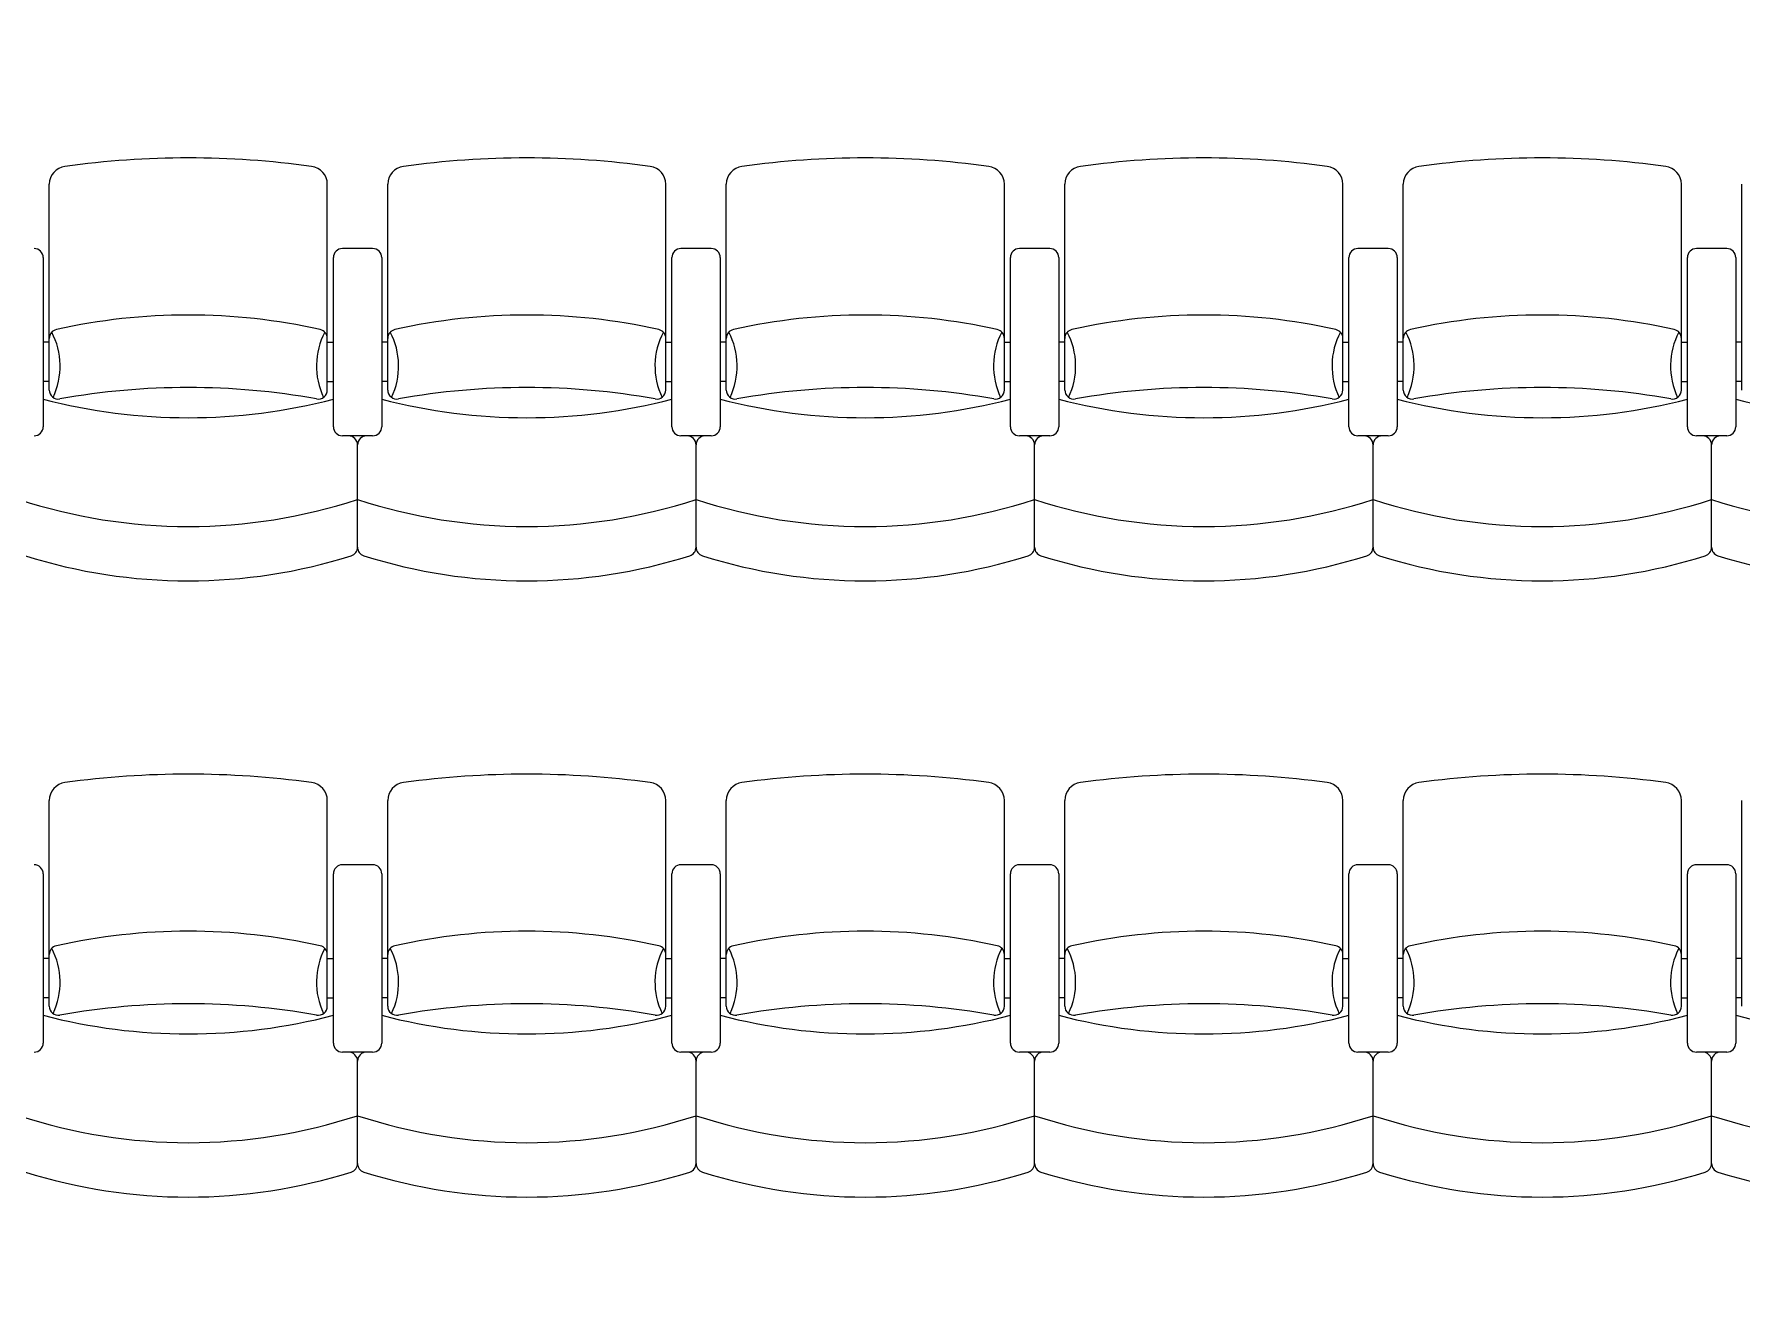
# Model space of a CAD drawing. Header units: millimetres. Extents: x 1210 to 64966, y 534 to 90439.
# Drawn here: x 52090 to 57683, y 27515 to 31667 of the extents above; entities that cross this region are included whole.
import ezdxf

# ---------------------------------------------------------------- set-up
doc = ezdxf.new("R2010")
doc.units = ezdxf.units.MM
doc.layers.add('ARREDI', color=8, linetype='Continuous')
doc.layers.add('RETINI', color=8, linetype='Continuous')

msp = doc.modelspace()

# ---------------------------------------------------------------- hatches: boundary and pattern name
at = {"layer": 'RETINI'}
h = msp.add_hatch(dxfattribs=at)
h.set_pattern_fill('ANSI31', color=256, scale=990, angle=270, style=0)
h.set_pattern_definition([(315, (-385059.34, 422084.75), (87.504464, 87.504464), [])])
h.paths.add_polyline_path([(19624, 32169, 1), (19624, 31670.1, 1)])
h.paths.add_polyline_path([(28336, 31670.1, 1), (28336, 32169, 1)])
h.paths.add_polyline_path([(18881.5, 15334.9), (18881.5, 13948.9), (20267.5, 13948.9), (20267.5, 15334.9)])
h.paths.add_polyline_path([(63481, 41322.4), (63481, 40431.4), (64372, 40431.4), (64372, 41322.4)])
h.paths.add_polyline_path([(63481, 32313.4), (63481, 31422.4), (64372, 31422.4), (64372, 32313.4)])
h.paths.add_polyline_path([(63481, 23700.4), (63481, 22809.4), (64372, 22809.4), (64372, 23700.4)])
h.paths.add_polyline_path([(63481, 15057.6), (63481, 14978.5), (63481, 14166.6), (64372, 14166.6), (64372, 15057.6)])
h.paths.add_polyline_path([(54967, 15057.6), (54967, 14166.6), (55858, 14166.6), (55858, 15057.6)])
h.paths.add_polyline_path([(42661.3, 15057.6), (42661.3, 14562.6), (42898.9, 14562.6), (42898.9, 14820), (45067, 14820), (45067, 15057.6)])
h.paths.add_polyline_path([(42661.3, 14562.6), (42661.3, 14067.6), (45067, 14067.6), (45067, 14166.6), (45067, 14562.6)])
h.paths.add_polyline_path([(45067, 15057.6), (45067, 14166.6), (45958, 14166.6), (45958, 15057.6)])
h.paths.add_polyline_path([(45958, 15097.3), (45958, 15057.6), (45958, 14166.6), (45958, 13513.3), (46453, 13513.3), (46453, 15097.3)])
h.paths.add_polyline_path([(30811, 2316.4), (30811, 534.4), (31405, 534.4), (31405, 2316.4)])
h.paths.add_polyline_path([(35315.5, 17156.5), (35315.5, 14948.8), (36454, 14948.8), (36454, 15186.4), (35553.1, 15186.4), (35553.1, 16879.3), (37206.4, 16879.3), (37206.4, 15186.4), (37444, 15186.4), (37444, 17156.5)])
h.paths.add_polyline_path([(36454, 15186.4), (36454, 14097.4), (37543, 14097.4), (37543, 15186.4)])
h.paths.add_polyline_path([(37543, 15107.1), (37543, 14820), (38215.7, 14820), (38215.7, 14562.6), (38453.3, 14562.6), (38453.3, 15107.1)])
h.paths.add_polyline_path([(37543, 14562.6), (37543, 14097.4), (37543, 14067.6), (38453.3, 14067.6), (38453.3, 14562.6)])
h.paths.add_polyline_path([(37048, 14097.4), (37048, 11325.4), (37543, 11325.4), (37543, 14097.4)])
h.paths.add_polyline_path([(36553, 14097.4), (36553, 11325.4), (36790.6, 11325.4), (36790.6, 14097.4)])
h.paths.add_polyline_path([(36553, 11325.4), (36553, 10731.4), (38335, 10731.4), (38335, 11325.4)])
h.paths.add_polyline_path([(36553, 6820.9), (36553, 6226.9), (38335, 6226.9), (38335, 6820.9)])
h.paths.add_polyline_path([(36454, 2316.4), (36454, 1227.4), (37543, 1227.4), (37543, 2316.4)])
h.paths.add_polyline_path([(36454, 1227.4), (36454, 534.4), (37147, 534.4), (37147, 1227.4)])
h.paths.add_polyline_path([(37543, 2316.4), (37543, 1722.4), (38335, 1722.4), (38335, 2316.4)])
h.paths.add_polyline_path([(36553, 23700.4), (36553, 22809.4), (37444, 22809.4), (37444, 23700.4)], flags=17)
h.paths.add_polyline_path([(35315.5, 25581.4), (35315.5, 20878.9), (37444, 20878.9), (37444, 22809.4), (37206.4, 22809.4), (37206.4, 21116.5), (35553.1, 21116.5), (35553.1, 23700.4), (35553.1, 25343.8), (37206.4, 25343.8), (37206.4, 23700.4), (37444, 23700.4), (37444, 25581.4)])
h.paths.add_polyline_path([(10417, 41421.4), (10417, 40431.4), (11407, 40431.4), (11407, 41421.4)])
h.paths.add_polyline_path([(10714, 41627.7), (10714, 41421.4), (11110, 41421.4), (11110, 41627.7)])
h.paths.add_polyline_path([(16802.5, 41422), (16802.5, 40431.4), (17000.5, 40431.4), (19030, 40431.4), (19030, 40703), (17764, 40703), (17764, 40626.6), (17000.5, 40626.6), (17000.5, 41260.2), (17764, 41260.2), (17764, 41183.8), (19030, 41183.8), (19030, 41422)])
h.paths.add_polyline_path([(13783, 41183.8), (13783, 40703), (14624.5, 40703), (14624.5, 41183.8)], flags=16)
h.paths.add_polyline_path([(2744.5, 40703), (2744.5, 40465.4), (4724.5, 40465.4), (4724.5, 40431.4), (4922.5, 40431.4), (4922.5, 41421.4), (2744.5, 41421.4), (2744.5, 41183.8), (3961.1, 41183.8), (3961.1, 41260.2), (4724.5, 41260.2), (4724.5, 40626.6), (3961.1, 40626.6), (3961.1, 40703)])
h.paths.add_polyline_path([(6902.5, 41422), (6902.5, 40431.4), (7100.5, 40431.4), (8140, 40431.4), (8140, 41422)])
h.paths.add_polyline_path([(7100.5, 41183.8), (7942, 41183.8), (7942, 40703), (7100.5, 40703)], flags=16)
h.paths.add_polyline_path([(7100.5, 41183.8), (7100.5, 40703), (7942, 40703), (7942, 41183.8)], flags=0)
h.paths.add_polyline_path([(13585, 41422), (13585, 40431.4), (13783, 40431.4), (14822.5, 40431.4), (14822.5, 41422)])
h.paths.add_polyline_path([(13783, 40703), (13783, 41183.8), (14624.5, 41183.8), (14624.5, 40703)], flags=0)
h.paths.add_polyline_path([(20168.5, 41421.4), (20168.5, 41248.2), (20555.8, 41248.2), (20555.8, 41421.4), (20506.3, 41421.4), (20506.3, 41392.9), (20481.6, 41392.9), (20481.6, 41421.4), (20432.1, 41421.4), (20432.1, 41392.9), (20407.3, 41392.9), (20407.3, 41421.4)])
h.paths.add_polyline_path([(20407.3, 43756.7), (20407.3, 43728.1), (20357.8, 43728.1), (20357.8, 41421.4), (20407.3, 41421.4), (20407.3, 41392.9), (20432.1, 41392.9), (20432.1, 41421.4), (20481.6, 41421.4), (20481.6, 41392.9), (20506.3, 41392.9), (20506.3, 41421.4), (20555.8, 41421.4), (20555.8, 43728.1), (20506.3, 43728.1), (20506.3, 43756.7), (20481.6, 43756.7), (20481.6, 43728.1), (20432.1, 43728.1), (20432.1, 43756.7)])
h.paths.add_polyline_path([(20432.1, 46208.1), (20432.1, 46236.6), (20407.3, 46236.6), (20407.3, 46208.1), (20357.8, 46208.1), (20357.8, 43901.4), (20407.3, 43901.4), (20407.3, 43872.8), (20432.1, 43872.8), (20432.1, 43901.4), (20481.6, 43901.4), (20481.6, 43872.8), (20506.3, 43872.8), (20506.3, 43901.4), (20555.8, 43901.4), (20555.8, 46208.1), (20506.3, 46208.1), (20506.3, 46236.6), (20481.6, 46236.6), (20481.6, 46208.1)])
h.paths.add_polyline_path([(20432.1, 43901.4), (20432.1, 43872.8), (20407.3, 43872.8), (20407.3, 43901.4), (20357.8, 43901.4), (20357.8, 43728.1), (20407.3, 43728.1), (20407.3, 43756.7), (20432.1, 43756.7), (20432.1, 43728.1), (20481.6, 43728.1), (20481.6, 43756.7), (20506.3, 43756.7), (20506.3, 43728.1), (20555.8, 43728.1), (20555.8, 43901.4), (20506.3, 43901.4), (20506.3, 43872.8), (20481.6, 43872.8), (20481.6, 43901.4)])
h.paths.add_polyline_path([(20357.8, 46381.3), (20357.8, 46208.1), (20407.3, 46208.1), (20407.3, 46236.6), (20432.1, 46236.6), (20432.1, 46208.1), (20481.6, 46208.1), (20481.6, 46236.6), (20506.3, 46236.6), (20506.3, 46208.1), (20555.8, 46208.1), (20555.8, 46381.3)])
h.paths.add_polyline_path([(20357.8, 46604.1), (20357.8, 46430.8), (20555.8, 46430.8), (20555.8, 46604.1)])
h.paths.add_polyline_path([(20357.8, 49192.9), (20357.8, 49019.7), (20555.8, 49019.7), (20555.8, 49192.9)])
h.paths.add_polyline_path([(19129, 41421.4), (19129, 40431.4), (20119, 40431.4), (20119, 41421.4)])
h.paths.add_polyline_path([(22304.1, 57162.4), (22304.1, 56658.3), (23426.8, 56658.3), (23426.8, 56816.7), (22462.5, 56816.7), (22462.5, 57162.4)])
h.paths.add_polyline_path([(20357.8, 57162.4), (20357.8, 49242.4), (24260.9, 49242.4), (24260.9, 49539.4), (23664.4, 49539.4), (23664.4, 51356.3), (23426.8, 51356.3), (23426.8, 49539.4), (20654.8, 49539.4), (20654.8, 51667.7), (20654.8, 53311.3), (20753.8, 53311.3), (20753.8, 53548.9), (20654.8, 53548.9), (20654.8, 57063.4), (20654.8, 57162.4)])
h.paths.add_polyline_path([(22495, 58053.4), (22495, 57162.4), (23386, 57162.4), (23386, 58053.4)])
h.paths.add_polyline_path([(23386, 58152.4), (23386, 58053.4), (23386, 57648.4), (23559.5, 57648.4), (23559.5, 57162.4), (24054.5, 57162.4), (24054.5, 58152.4)])
h.paths.add_polyline_path([(23426.8, 57162.4), (23426.8, 57112.9), (23426.8, 56816.7), (23426.8, 56658.3), (23426.8, 52754.9), (23664.4, 52754.9), (23664.4, 55709.6), (24054.5, 55709.6), (24054.5, 57162.4)])
h.paths.add_polyline_path([(22139.8, 53548.9), (22139.8, 53311.3), (23426.8, 53311.3), (23426.8, 53548.9)], flags=17)
h.paths.add_polyline_path([(12397, 58053.4), (12397, 57162.4), (13288, 57162.4), (13288, 58053.4)])
h.paths.add_polyline_path([(13288, 57400), (13288, 57162.4), (22495, 57162.4), (22495, 57400)])
h.paths.add_polyline_path([(13288, 58152.4), (13288, 58053.4), (13288, 57648.4), (22495, 57648.4), (22495, 58053.4), (22495, 58152.4)])
h.paths.add_polyline_path([(2596, 58152.4), (2596, 58053.4), (2596, 57648.4), (12397, 57648.4), (12397, 58053.4), (12397, 58152.4)])
h.paths.add_polyline_path([(1705, 57162.4), (1507, 57162.4), (1507, 55295.4), (2695, 55295.4), (2695, 57162.4), (12397, 57162.4), (12397, 57400), (2596, 57400), (2596, 57162.4), (2457.4, 57162.4), (2457.4, 55542.9), (2002, 55542.9), (2002, 57162.4)])
h.paths.add_polyline_path([(33493.9, 41708.5), (33493.9, 41421.4), (34087.9, 41421.4), (34087.9, 41708.5)], flags=17)
h.paths.add_polyline_path([(27742, 41708.5), (27742, 41421.4), (28092.4, 41421.4), (28092.4, 41627.7), (28488.4, 41627.7), (28488.4, 41421.4), (28831, 41421.4), (33493.9, 41421.4), (33493.9, 41708.5)], flags=17)
h.paths.add_polyline_path([(27841, 41421.4), (27841, 40431.4), (28831, 40431.4), (28831, 41421.4)], flags=17)
h.paths.add_polyline_path([(37910, 57063.4), (37910, 56063.5), (37206.4, 56063.5), (37206.4, 55092.9), (34375, 55092.9), (34375, 54855.3), (37444, 54855.3), (37444, 55825.9), (37493.5, 55825.9), (38147.6, 55825.9), (38147.6, 57063.4)])
h.paths.add_polyline_path([(36553, 50331.4), (36553, 49440.4), (37444, 49440.4), (37444, 50331.4)])
h.paths.add_polyline_path([(36553, 52736.7), (36553, 50331.4), (36681.7, 50331.4), (36681.7, 52736.7)], flags=17)
h.paths.add_polyline_path([(36040.9, 52974.3), (36040.9, 52736.7), (37206.4, 52736.7), (37206.4, 50331.4), (37444, 50331.4), (37444, 52974.3)])
h.paths.add_polyline_path([(36553, 46472.6), (36553, 44318), (36682.1, 44318.3), (36683.5, 46615.2)])
h.paths.add_polyline_path([(37315.3, 47306.1), (37315.3, 44318), (37493.5, 44318), (37493.5, 47501)])
h.paths.add_polyline_path([(37206.4, 47187.1), (37206.4, 44318), (37315.3, 44318), (37315.3, 47306.1)])
h.paths.add_polyline_path([(36553, 49440.4), (36553, 46472.6), (37444, 47446.9), (37444, 49440.4), (37206.4, 49440.4), (37206.4, 47480.5), (36681.7, 46906.7), (36681.7, 49440.4)])
h.paths.add_polyline_path([(36553, 44318), (36553, 41322.4), (36681.7, 41322.4), (36681.7, 43128.7), (36681.7, 43762.3), (36681.7, 44120), (37206.4, 44120), (37206.4, 43844.6), (37315.3, 43844.6), (37315.3, 44318), (37206.4, 44318)])
h.paths.add_polyline_path([(37315.3, 44318), (37315.3, 43844.6), (37343.5, 43844.6), (37343.5, 43046.4), (37206.4, 43046.4), (37206.4, 41322.4), (37444, 41322.4), (37444, 44318)])
h.paths.add_polyline_path([(36553, 41322.4), (36553, 41316.1), (36553, 40431.4), (36559.4, 40431.4), (37444, 40431.4), (37444, 41322.4)])
h.paths.add_polyline_path([(37206.4, 36562.4), (37206.4, 32313.4), (37315.3, 32313.4), (37315.3, 36562.4)], flags=16)
h.paths.add_polyline_path([(35553.1, 38194), (35553.1, 40431.4), (35266, 40431.4), (35266, 37956.4), (35424.4, 37956.4), (35424.4, 34194.4), (35315.5, 34194.4), (35315.5, 29343.4), (37444, 29343.4), (37444, 31422.4), (37206.4, 31422.4), (37206.4, 29581), (35553.1, 29581), (35553.1, 33956.8), (35662, 33956.8), (35662, 38194)])
h.paths.add_polyline_path([(36553, 32313.4), (36553, 31422.4), (37444, 31422.4), (37444, 32313.4)], flags=17)
h.paths.add_polyline_path([(37206.4, 40431.4), (37206.4, 37360.5), (37343.5, 37360.5), (37343.5, 36562.4), (37315.3, 36562.4), (37315.3, 32313.4), (37444, 32313.4), (37444, 40431.4)], flags=16)
h.paths.add_polyline_path([(28092.4, 53804.1), (28092.4, 53311.3), (30424.9, 53311.3), (30424.9, 53053.7), (30662.5, 53053.7), (30662.5, 53311.3), (34087.9, 53311.3), (34087.9, 53548.9), (30761.5, 53548.9), (30761.5, 53804.1), (30523.9, 53804.1), (30523.9, 53548.9), (28330, 53548.9), (28330, 53804.1)], flags=17)
h.paths.add_polyline_path([(30523.9, 57112.9), (30523.9, 55190.1), (30761.5, 55190.1), (30761.5, 57112.9)], flags=17)
h.paths.add_polyline_path([(27668, 57112.9), (27668, 55680.6), (28092.4, 55680.6), (28092.4, 55190.1), (28330, 55190.1), (28330, 56857.1), (28092.4, 56857.1), (28092.4, 57112.9)], flags=17)
h.paths.add_polyline_path([(28120.2, 57112.9), (28092.4, 57112.9), (28092.4, 56857.1), (28488.4, 56857.1), (28488.4, 57112.9)], flags=17)
h.paths.add_polyline_path([(27668, 58399.9), (27668, 58201.9), (33484, 58201.9), (38405, 58201.9), (38405, 58399.9)])
h.paths.add_polyline_path([(33484, 58152.4), (33484, 58053.4), (33484, 57657.4), (37910, 57657.4), (37910, 57063.4), (38147.6, 57063.4), (38197.1, 57063.4), (38405, 57063.4), (38405, 58152.4)])
h.paths.add_polyline_path([(33484, 57400), (33484, 57162.4), (34087.9, 57162.4), (34087.9, 57112.9), (34087.9, 55825.9), (34087.9, 49539.4), (30662.5, 49539.4), (30662.5, 51667.7), (30424.9, 51667.7), (30424.9, 49539.4), (28330, 49539.4), (28092.4, 49539.4), (27428.9, 49539.4), (27428.9, 49242.4), (34087.9, 49242.4), (34087.9, 40431.4), (36553, 40431.4), (36553, 40718.5), (34375, 40718.5), (34375, 52742.5), (34654.9, 52742.5), (34654.9, 52974.3), (34375, 52974.3), (34375, 57400)])
h.paths.add_polyline_path([(27668, 58152.4), (27668, 57162.4), (28163, 57162.4), (28163, 57657.4), (32593, 57657.4), (32593, 58053.4), (32593, 58152.4)])
h.paths.add_polyline_path([(28163, 57400), (28163, 57162.4), (32593, 57162.4), (32593, 57400)], flags=17)
h.paths.add_polyline_path([(32593, 58053.4), (32593, 57162.4), (33484, 57162.4), (33484, 58053.4)])
h.paths.add_polyline_path([(32818.4, 64323.6), (32818.4, 63927.6), (33214.4, 63927.6), (33214.4, 64323.6)], flags=16)
h.paths.add_polyline_path([(43015.4, 64323.6), (43015.4, 63927.6), (43411.4, 63927.6), (43411.4, 64323.6)], flags=16)
h.paths.add_polyline_path([(22736.6, 64323.6), (22736.6, 63927.6), (23132.6, 63927.6), (23132.6, 64323.6)])
h.paths.add_polyline_path([(22736.6, 64370.5), (22736.6, 64323.6), (23132.6, 64323.6), (23132.6, 63927.6), (22736.6, 63927.6), (22736.6, 63875.5), (63530.5, 63875.5), (63530.5, 64370.5)])
h.paths.add_polyline_path([(32818.4, 64323.6), (33214.4, 64323.6), (33214.4, 63927.6), (32818.4, 63927.6)], flags=0)
h.paths.add_polyline_path([(43015.4, 64323.6), (43411.4, 64323.6), (43411.4, 63927.6), (43015.4, 63927.6)], flags=0)
h.paths.add_polyline_path([(54148.2, 64323.6), (54544.2, 64323.6), (54544.2, 63927.6), (54148.2, 63927.6)], flags=16)
h.paths.add_polyline_path([(54193.7, 64266.8), (54193.7, 64286.6), (54510.5, 64286.6), (54510.5, 64266.8), (54387.7, 64266.8, 0.414214), (54358, 64237.1), (54358, 64019.3, 0.414214), (54387.7, 63989.6), (54510.5, 63989.6), (54510.5, 63969.8), (54193.7, 63969.8), (54193.7, 63989.6), (54316.4, 63989.6, 0.414214), (54346.1, 64019.3), (54346.1, 64237.1, 0.414214), (54316.4, 64266.8)], flags=0)
h.paths.add_polyline_path([(54274, 58152.4), (54274, 58053.4), (54274, 57657.4), (63481, 57657.4), (63481, 58053.4), (63481, 58152.4)])
h.paths.add_polyline_path([(54274, 57400), (54274, 57162.4), (63481, 57162.4), (63481, 57400)])
h.paths.add_polyline_path([(53383, 58053.4), (53383, 57162.4), (54274, 57162.4), (54274, 58053.4)])
h.paths.add_polyline_path([(43285, 58053.4), (43285, 57162.4), (44176, 57162.4), (44176, 58053.4)])
h.paths.add_polyline_path([(44176, 58152.4), (44176, 58053.4), (44176, 57657.4), (53383, 57657.4), (53383, 58053.4), (53383, 58152.4)])
h.paths.add_polyline_path([(44176, 57400), (44176, 57162.4), (53383, 57162.4), (53383, 57400)])
h.paths.add_polyline_path([(41532, 58152.4), (41532, 57112.9), (42027, 57112.9), (42027, 57301), (42027, 57657.4), (43285, 57657.4), (43285, 58053.4), (43285, 58152.4)])
h.paths.add_polyline_path([(42027, 57400), (42027, 57162.4), (43285, 57162.4), (43285, 57400)])
h.paths.add_polyline_path([(41789.4, 57112.9), (41789.4, 55825.9), (63431.5, 55825.9), (63431.5, 56063.5), (42027, 56063.5), (42027, 57112.9)])
h.paths.add_polyline_path([(63382, 49318.2), (63382, 48922.2), (64966, 48922.2), (64966, 48922.4), (64966, 49318.2)])
h.paths.add_polyline_path([(63481, 50331.4), (63481, 49440.4), (64372, 49440.4), (64372, 50331.4)])
h.paths.add_polyline_path([(63481, 58053.4), (63481, 57162.4), (64372, 57162.4), (64372, 58053.4)])
h.paths.add_polyline_path([(63481, 57162.4), (63481, 50331.4), (63718.6, 50331.4), (63718.6, 57162.4)])
h.paths.add_polyline_path([(63976, 57162.4), (63976, 50331.4), (64372, 50331.4), (64471, 50331.4), (64471, 57162.4), (64372, 57162.4)])
h.paths.add_polyline_path([(63580, 64313.4), (63580, 63521.4), (64372, 63521.4), (64372, 64313.4)])
h.paths.add_polyline_path([(63580, 63521.4), (63580, 58795.9), (63817.6, 58795.9), (63817.6, 63521.4)])
h.paths.add_polyline_path([(63976, 63521.4), (63976, 58795.9), (64471, 58795.9), (64471, 63521.4), (64372, 63521.4)])
h.paths.add_polyline_path([(63530.5, 58795.9), (63530.5, 58399.9), (64520.5, 58399.9), (64520.5, 58795.9)])
h.paths.add_polyline_path([(63580, 90389.6), (63580, 89597.6), (64372, 89597.6), (64372, 90389.6)])
h.paths.add_polyline_path([(63580, 89597.6), (63580, 81624.7), (63817.6, 81624.7), (63817.6, 89597.6)])
h.paths.add_polyline_path([(63976, 89597.6), (63976, 81624.7), (64372, 81624.7), (64471, 81624.7), (64471, 89597.6), (64372, 89597.6)])
h.paths.add_polyline_path([(63580, 81624.7), (63580, 80832.7), (64372, 80832.7), (64372, 81624.7)])
h.paths.add_polyline_path([(63580, 80832.7), (63580, 64313.4), (63817.6, 64313.4), (63817.6, 80832.7)])
h.paths.add_polyline_path([(63976, 80832.7), (63976, 64313.4), (64372, 64313.4), (64471, 64313.4), (64471, 80832.7), (64372, 80832.7)])
h.paths.add_polyline_path([(53267.5, 90389.6), (53267.5, 90092.6), (53267.5, 89597.6), (54059.5, 89597.6), (54059.5, 90389.6)])
h.paths.add_polyline_path([(32642.5, 81624.7), (32642.5, 80832.7), (33434.5, 80832.7), (33434.5, 81624.7)])
h.paths.add_polyline_path([(42955, 81624.7), (42955, 80832.7), (43747, 80832.7), (43747, 81624.7)])
h.paths.add_polyline_path([(42955, 90389.6), (42955, 89597.6), (43747, 89597.6), (43747, 90389.6)])
h.paths.add_polyline_path([(22330, 73704.7), (22330, 72912.7), (23122, 72912.7), (23122, 73704.7)])
h.paths.add_polyline_path([(22627, 81624.7), (22627, 81479.6), (22330, 81479.6), (22330, 80832.7), (23122, 80832.7), (23122, 80938.5), (23122, 81624.7)])
h.paths.add_polyline_path([(22330, 81624.7), (22330, 81479.6), (22627, 81479.6), (22627, 81624.7)])
h.paths.add_polyline_path([(12017.5, 73704.7), (12017.5, 72912.7), (12809.5, 72912.7), (12809.5, 73704.7)])
h.paths.add_polyline_path([(2259.4, 72859.8), (2259.4, 59340.4), (2497, 59340.4), (2497, 72859.8)])
h.paths.add_polyline_path([(1705, 73651.8), (1705, 72859.8), (2497, 72859.8), (2497, 73651.8)])
h.paths.add_polyline_path([(1705, 58053.4), (1705, 57162.4), (2596, 57162.4), (2596, 58053.4)])
h.paths.add_polyline_path([(1705, 59340.4), (1705, 58548.4), (2497, 58548.4), (2497, 59340.4)])
h.paths.add_polyline_path([(1705, 72859.8), (1606, 72859.8), (1606, 59340.4), (1705, 59340.4), (2101, 59340.4), (2101, 72859.8)])
h.paths.add_polyline_path([(1507, 46642.8), (1507, 45435), (2695, 45435), (2695, 46642.8)])
h.paths.add_polyline_path([(2002, 46395.3), (2457.4, 46395.3), (2457.4, 45682.5), (2002, 45682.5)], flags=0)
h.paths.add_polyline_path([(2002, 46395.3), (2002, 45682.5), (2457.4, 45682.5), (2457.4, 46395.3)], flags=16)
h.paths.add_polyline_path([(1507, 49929.6), (1507, 48721.8), (2695, 48721.8), (2695, 49929.6)])
h.paths.add_polyline_path([(2002, 49682.1), (2457.4, 49682.1), (2457.4, 48969.3), (2002, 48969.3)], flags=16)
h.paths.add_polyline_path([(2002, 49682.1), (2002, 48969.3), (2457.4, 48969.3), (2457.4, 49682.1)], flags=16)
h.paths.add_polyline_path([(1507, 53216.4), (1507, 52008.6), (2695, 52008.6), (2695, 53216.4)])
h.paths.add_polyline_path([(2002, 52968.9), (2457.4, 52968.9), (2457.4, 52256.1), (2002, 52256.1)], flags=0)
h.paths.add_polyline_path([(2002, 52968.9), (2002, 52256.1), (2457.4, 52256.1), (2457.4, 52968.9)], flags=16)
h.paths.add_polyline_path([(1606, 41421.4), (1606, 40332.4), (2695, 40332.4), (2695, 41421.4)])
h.paths.add_polyline_path([(1507, 43356), (1507, 41421.4), (1606, 41421.4), (1606, 41421.4), (2002, 41421.4), (2002, 43108.5), (2457.4, 43108.5), (2457.4, 41421.4), (2695, 41421.4), (2695, 43356)])
h.paths.add_polyline_path([(2457.4, 40332.4), (2457.4, 36309.1), (2516.8, 36309.1), (2516.8, 40332.4)], flags=16)
h.paths.add_polyline_path([(1883.2, 40332.4), (1883.2, 36309.1), (2002, 36309.1), (2002, 40332.4)], flags=17)
h.paths.add_polyline_path([(2516.8, 40332.4), (2516.8, 36309.1), (2564.5, 36309.1), (2564.5, 35455.7), (2457.4, 35455.7), (2457.4, 32412.3), (2695, 32412.3), (2695, 40332.4)])
h.paths.add_polyline_path([(1606, 32412.3), (1606, 31323.3), (2695, 31323.3), (2695, 32412.3)])
h.paths.add_polyline_path([(1606, 40332.4), (1507, 40332.4), (1507, 32412.3), (1606, 32412.3), (2002, 32412.3), (2002, 35455.7), (1835.5, 35455.7), (1835.5, 36309.1), (1883.2, 36309.1), (1883.2, 40332.4)])
h.paths.add_polyline_path([(1606, 31323.3), (1507, 31323.3), (1507, 23799.4), (1606, 23799.4), (1883.2, 23799.4), (1883.2, 27426.6), (1835.5, 27426.6), (1835.5, 28280), (2002, 28280), (2002, 31323.3)])
h.paths.add_polyline_path([(1883.2, 27426.6), (1883.2, 23799.4), (2002, 23799.4), (2002, 27426.6)])
h.paths.add_polyline_path([(2457.4, 27426.6), (2457.4, 23799.4), (2516.8, 23799.4), (2516.8, 27426.6)])
h.paths.add_polyline_path([(2457.4, 31323.3), (2457.4, 28280), (2564.5, 28280), (2564.5, 27426.6), (2516.8, 27426.6), (2516.8, 23799.4), (2695, 23799.4), (2695, 31323.3)])
h.paths.add_polyline_path([(1606, 22710.4), (1507, 22710.4), (1507, 15186.4), (1606, 15186.4), (2002, 15186.4), (2002, 22710.4)])
h.paths.add_polyline_path([(2457.4, 22710.4), (2457.4, 15186.4), (2695, 15186.4), (2695, 22710.4)])
h.paths.add_polyline_path([(1606, 15186.4), (1606, 14097.4), (2002, 14097.4), (2695, 14097.4), (2695, 15186.4)])
h.paths.add_polyline_path([(1606, 23799.4), (1606, 22710.4), (2695, 22710.4), (2695, 23799.4)])
h.paths.add_polyline_path([(1210, 5979.4), (1210, 5385.4), (2794, 5385.4), (2794, 5979.4)])
h.paths.add_polyline_path([(1210, 10719.7), (1210, 5979.4), (2794, 5979.4), (2794, 9467.1), (2695, 9490.1), (2794, 9490.1), (2794, 10719.7)])
h.paths.add_polyline_path([(1606, 11313.7), (1210, 11313.7), (1210, 10731.9), (1210, 10719.7), (2794, 10719.7), (2794, 11313.7)])
h.paths.add_polyline_path([(1507, 14097.4), (1507, 11313.7), (1606, 11313.7), (2002, 11313.7), (2002, 14097.4)])
h.paths.add_polyline_path([(2457.4, 14097.4), (2457.4, 11313.7), (2695, 11313.7), (2695, 14097.4)])
h.paths.add_polyline_path([(1606, 2316.4), (1606, 1227.4), (2695, 1227.4), (2695, 2316.4)])
h.paths.add_polyline_path([(1507, 5385.4), (1507, 2316.4), (1606, 2316.4), (2002, 2316.4), (2002, 5385.4)])
h.paths.add_polyline_path([(2457.4, 5385.4), (2457.4, 2316.4), (2695, 2316.4), (2695, 5385.4)])
h.paths.add_polyline_path([(2695, 1623.4), (2695, 1227.4), (2695, 1128.4), (7843, 1128.4), (7843, 1623.4)])
h.paths.add_polyline_path([(2695, 2316.4), (2695, 2078.8), (7843, 2078.8), (7843, 2316.4)])
h.paths.add_polyline_path([(25663, 534.4), (25663, 2316.4), (25069, 2316.4), (25069, 534.4), (25118.5, 534.4)])
h.paths.add_polyline_path([(19921, 534.4), (19921, 2316.4), (19327, 2316.4), (19327, 534.4), (19376.5, 534.4)])
h.paths.add_polyline_path([(14179, 534.4), (14179, 2316.4), (13585, 2316.4), (13585, 534.4), (13634.5, 534.4)])
h.paths.add_polyline_path([(8437, 534.4), (8437, 2316.4), (7843, 2316.4), (7843, 534.4)])
h.paths.add_polyline_path([(2457.4, 15195.4), (2002, 15195.4), (2002, 15186.4), (2457.4, 15186.4)])

# ---------------------------------------------------------------- linework, layer by layer
at = {"layer": 'ARREDI', "ltscale": 0.3}
for p, q in [((52139.4, 30500.3), (52139.4, 31174.5)), ((53050.2, 30500.3), (53050.2, 31174.5)), ((53248.2, 30500.3), (53248.2, 31174.5)), ((54159, 30500.3), (54159, 31174.5)), ((54357, 30500.3), (54357, 31174.5)), ((55267.8, 30500.3), (55267.8, 31174.5)), ((55465.8, 30500.3), (55465.8, 31174.5)), ((56376.6, 30500.3), (56376.6, 31174.5)), ((56574.6, 30500.3), (56574.6, 31174.5)), ((57485.4, 30500.3), (57485.4, 31174.5)), ((57683.4, 30500.3), (57683.4, 31174.5)), ((53149.2, 29985.2), (53149.2, 30320.4)), ((53149.2, 29985.2), (53149.2, 30320.4)), ((54258, 29985.2), (54258, 30320.4)), ((54258, 29985.2), (54258, 30320.4)), ((55366.8, 29985.2), (55366.8, 30320.4)), ((55366.8, 29985.2), (55366.8, 30320.4)), ((56475.6, 29985.2), (56475.6, 30320.4)), ((56475.6, 29985.2), (56475.6, 30320.4)), ((57584.4, 29985.2), (57584.4, 30320.4)), ((57584.4, 29985.2), (57584.4, 30320.4)), ((52139.4, 28480.7), (52139.4, 29154.9)), ((53050.2, 28480.7), (53050.2, 29154.9)), ((53248.2, 28480.7), (53248.2, 29154.9)), ((54159, 28480.7), (54159, 29154.9)), ((54357, 28480.7), (54357, 29154.9)), ((55267.8, 28480.7), (55267.8, 29154.9)), ((55465.8, 28480.7), (55465.8, 29154.9)), ((56376.6, 28480.7), (56376.6, 29154.9)), ((56574.6, 28480.7), (56574.6, 29154.9)), ((57485.4, 28480.7), (57485.4, 29154.9)), ((57683.4, 28480.7), (57683.4, 29154.9)), ((53149.2, 27965.6), (53149.2, 28300.8)), ((53149.2, 27965.6), (53149.2, 28300.8)), ((54258, 27965.6), (54258, 28300.8)), ((54258, 27965.6), (54258, 28300.8)), ((55366.8, 27965.6), (55366.8, 28300.8)), ((55366.8, 27965.6), (55366.8, 28300.8)), ((56475.6, 27965.6), (56475.6, 28300.8)), ((56475.6, 27965.6), (56475.6, 28300.8)), ((57584.4, 27965.6), (57584.4, 28300.8)), ((57584.4, 27965.6), (57584.4, 28300.8))]:
    msp.add_line(p, q, dxfattribs=at)
at = {"layer": 'ARREDI'}
for p, q in [((52119.6, 30934.2), (52119.6, 30379.8)), ((53070, 30379.8), (53070, 30934.2)), ((53198.7, 30963.9), (53099.7, 30963.9)), ((53228.4, 30934.2), (53228.4, 30379.8)), ((54178.8, 30379.8), (54178.8, 30934.2)), ((54307.5, 30963.9), (54208.5, 30963.9)), ((54337.2, 30934.2), (54337.2, 30379.8)), ((55287.6, 30379.8), (55287.6, 30934.2)), ((55416.3, 30963.9), (55317.3, 30963.9)), ((55446, 30934.2), (55446, 30379.8)), ((56396.4, 30379.8), (56396.4, 30934.2)), ((56525.1, 30963.9), (56426.1, 30963.9)), ((56554.8, 30934.2), (56554.8, 30379.8)), ((57505.2, 30379.8), (57505.2, 30934.2)), ((57633.9, 30963.9), (57534.9, 30963.9)), ((57663.6, 30934.2), (57663.6, 30379.8)), ((52139.4, 30657), (52119.6, 30657)), ((53050.2, 30657), (53070, 30657)), ((53248.2, 30657), (53228.4, 30657)), ((54159, 30657), (54178.8, 30657)), ((54357, 30657), (54337.2, 30657)), ((55267.8, 30657), (55287.6, 30657)), ((55465.8, 30657), (55446, 30657)), ((56376.6, 30657), (56396.4, 30657)), ((56574.6, 30657), (56554.8, 30657)), ((57485.4, 30657), (57505.2, 30657)), ((57683.4, 30657), (57663.6, 30657)), ((52139.4, 30528.3), (52119.6, 30528.3)), ((53050.2, 30528.3), (53070, 30528.3)), ((53248.2, 30528.3), (53228.4, 30528.3)), ((54159, 30528.3), (54178.8, 30528.3)), ((54357, 30528.3), (54337.2, 30528.3)), ((55267.8, 30528.3), (55287.6, 30528.3)), ((55465.8, 30528.3), (55446, 30528.3)), ((56376.6, 30528.3), (56396.4, 30528.3)), ((56574.6, 30528.3), (56554.8, 30528.3)), ((57485.4, 30528.3), (57505.2, 30528.3)), ((57683.4, 30528.3), (57663.6, 30528.3)), ((53198.7, 30350.1), (53099.7, 30350.1)), ((54307.5, 30350.1), (54208.5, 30350.1)), ((55416.3, 30350.1), (55317.3, 30350.1)), ((56525.1, 30350.1), (56426.1, 30350.1)), ((57633.9, 30350.1), (57534.9, 30350.1)), ((53198.7, 28944.3), (53099.7, 28944.3)), ((54307.5, 28944.3), (54208.5, 28944.3)), ((55416.3, 28944.3), (55317.3, 28944.3)), ((56525.1, 28944.3), (56426.1, 28944.3)), ((57633.9, 28944.3), (57534.9, 28944.3)), ((52119.6, 28914.6), (52119.6, 28360.2)), ((53070, 28360.2), (53070, 28914.6)), ((53228.4, 28914.6), (53228.4, 28360.2)), ((54178.8, 28360.2), (54178.8, 28914.6)), ((54337.2, 28914.6), (54337.2, 28360.2)), ((55287.6, 28360.2), (55287.6, 28914.6)), ((55446, 28914.6), (55446, 28360.2)), ((56396.4, 28360.2), (56396.4, 28914.6)), ((56554.8, 28914.6), (56554.8, 28360.2)), ((57505.2, 28360.2), (57505.2, 28914.6)), ((57663.6, 28914.6), (57663.6, 28360.2)), ((52139.4, 28637.4), (52119.6, 28637.4)), ((53050.2, 28637.4), (53070, 28637.4)), ((53248.2, 28637.4), (53228.4, 28637.4)), ((54159, 28637.4), (54178.8, 28637.4)), ((54357, 28637.4), (54337.2, 28637.4)), ((55267.8, 28637.4), (55287.6, 28637.4)), ((55465.8, 28637.4), (55446, 28637.4)), ((56376.6, 28637.4), (56396.4, 28637.4)), ((56574.6, 28637.4), (56554.8, 28637.4)), ((57485.4, 28637.4), (57505.2, 28637.4)), ((57683.4, 28637.4), (57663.6, 28637.4)), ((52139.4, 28508.7), (52119.6, 28508.7)), ((53050.2, 28508.7), (53070, 28508.7)), ((53248.2, 28508.7), (53228.4, 28508.7)), ((54159, 28508.7), (54178.8, 28508.7)), ((54357, 28508.7), (54337.2, 28508.7)), ((55267.8, 28508.7), (55287.6, 28508.7)), ((55465.8, 28508.7), (55446, 28508.7)), ((56376.6, 28508.7), (56396.4, 28508.7)), ((56574.6, 28508.7), (56554.8, 28508.7)), ((57485.4, 28508.7), (57505.2, 28508.7)), ((57683.4, 28508.7), (57663.6, 28508.7)), ((53198.7, 28330.5), (53099.7, 28330.5)), ((54307.5, 28330.5), (54208.5, 28330.5)), ((55416.3, 28330.5), (55317.3, 28330.5)), ((56525.1, 28330.5), (56426.1, 28330.5)), ((57633.9, 28330.5), (57534.9, 28330.5))]:
    msp.add_line(p, q, dxfattribs=at)
for centre, radius, start, end in [((52198.8, 31174.5), 59.4, 97.8196, 180), ((52594.8, 28290.9), 2970, 90, 97.8196), ((52594.8, 28290.9), 2970, 82.1804, 90), ((52990.8, 31174.5), 59.4, 0, 82.1804), ((53307.6, 31174.5), 59.4, 97.8196, 180), ((53703.6, 28290.9), 2970, 90, 97.8196), ((53703.6, 28290.9), 2970, 82.1804, 90), ((54099.6, 31174.5), 59.4, 0, 82.1804), ((54416.4, 31174.5), 59.4, 97.8196, 180), ((54812.4, 28290.9), 2970, 90, 97.8196), ((54812.4, 28290.9), 2970, 82.1804, 90), ((55208.4, 31174.5), 59.4, 0, 82.1804), ((55525.2, 31174.5), 59.4, 97.8196, 180), ((55921.2, 28290.9), 2970, 90, 97.8196), ((55921.2, 28290.9), 2970, 82.1804, 90), ((56317.2, 31174.5), 59.4, 0, 82.1804), ((56634, 31174.5), 59.4, 97.8196, 180), ((57030, 28290.9), 2970, 90, 97.8196), ((57030, 28290.9), 2970, 82.1804, 90), ((57426, 31174.5), 59.4, 0, 82.1804), ((52089.9, 30934.2), 29.7, 0, 90), ((53099.7, 30934.2), 29.7, 90, 180), ((53198.7, 30934.2), 29.7, 0, 90), ((54208.5, 30934.2), 29.7, 90, 180), ((54307.5, 30934.2), 29.7, 0, 90), ((55317.3, 30934.2), 29.7, 90, 180), ((55416.3, 30934.2), 29.7, 0, 90), ((56426.1, 30934.2), 29.7, 90, 180), ((56525.1, 30934.2), 29.7, 0, 90), ((57534.9, 30934.2), 29.7, 90, 180), ((57633.9, 30934.2), 29.7, 0, 90), ((52594.8, 28766.1), 1980, 90, 102.6077), ((52594.8, 28766.1), 1980, 77.3923, 90), ((53703.6, 28766.1), 1980, 90, 102.6077), ((53703.6, 28766.1), 1980, 77.3923, 90), ((54812.4, 28766.1), 1980, 90, 102.6077), ((54812.4, 28766.1), 1980, 77.3923, 90), ((55921.2, 28766.1), 1980, 90, 102.6077), ((55921.2, 28766.1), 1980, 77.3923, 90), ((57030, 28766.1), 1980, 90, 102.6077), ((57030, 28766.1), 1980, 77.3923, 90), ((52169.1, 30669.4), 29.7, 102.6077, 180), ((51936.9, 30579), 238.1, 334.4252, 27.7603), ((53252.7, 30579), 238.1, 152.2397, 205.5748), ((53020.5, 30669.4), 29.7, 0, 77.3923), ((53277.9, 30669.4), 29.7, 102.6077, 180), ((53045.7, 30579), 238.1, 334.4252, 27.7603), ((54361.5, 30579), 238.1, 152.2397, 205.5748), ((54129.3, 30669.4), 29.7, 0, 77.3923), ((54386.7, 30669.4), 29.7, 102.6077, 180), ((54154.5, 30579), 238.1, 334.4252, 27.7603), ((55470.3, 30579), 238.1, 152.2397, 205.5748), ((55238.1, 30669.4), 29.7, 0, 77.3923), ((55495.5, 30669.4), 29.7, 102.6077, 180), ((55263.3, 30579), 238.1, 334.4252, 27.7603), ((56579.1, 30579), 238.1, 152.2397, 205.5748), ((56346.9, 30669.4), 29.7, 0, 77.3923), ((56604.3, 30669.4), 29.7, 102.6077, 180), ((56372.1, 30579), 238.1, 334.4252, 27.7603), ((57687.9, 30579), 238.1, 152.2397, 205.5748), ((57455.7, 30669.4), 29.7, 0, 77.3923), ((52169.1, 30500.3), 29.7, 180, 280.1924), ((52594.8, 28132.5), 2376, 90, 100.1924), ((52594.8, 28132.5), 2376, 79.8076, 90), ((53020.5, 30500.3), 29.7, 259.8076, 0), ((53277.9, 30500.3), 29.7, 180, 280.1924), ((53703.6, 28132.5), 2376, 90, 100.1924), ((53703.6, 28132.5), 2376, 79.8076, 90), ((54129.3, 30500.3), 29.7, 259.8076, 0), ((54386.7, 30500.3), 29.7, 180, 280.1924), ((54812.4, 28132.5), 2376, 90, 100.1924), ((54812.4, 28132.5), 2376, 79.8076, 90), ((55238.1, 30500.3), 29.7, 259.8076, 0), ((55495.5, 30500.3), 29.7, 180, 280.1924), ((55921.2, 28132.5), 2376, 90, 100.1924), ((55921.2, 28132.5), 2376, 79.8076, 90), ((56346.9, 30500.3), 29.7, 259.8076, 0), ((56604.3, 30500.3), 29.7, 180, 280.1924), ((57030, 28132.5), 2376, 90, 100.1924), ((57030, 28132.5), 2376, 79.8076, 90), ((57455.7, 30500.3), 29.7, 259.8076, 0), ((52594.8, 32290.5), 1881, 255.3667, 270), ((52594.8, 32290.5), 1881, 270, 284.6333), ((53703.6, 32290.5), 1881, 255.3667, 270), ((53703.6, 32290.5), 1881, 270, 284.6333), ((54812.4, 32290.5), 1881, 255.3667, 270), ((54812.4, 32290.5), 1881, 270, 284.6333), ((55921.2, 32290.5), 1881, 255.3667, 270), ((55921.2, 32290.5), 1881, 270, 284.6333), ((57030, 32290.5), 1881, 255.3667, 270), ((57030, 32290.5), 1881, 270, 284.6333), ((58138.8, 32290.5), 1881, 255.3667, 270), ((52089.9, 30379.8), 29.7, 270, 0), ((53099.7, 30379.8), 29.7, 180, 270), ((53198.7, 30379.8), 29.7, 270, 0), ((54208.5, 30379.8), 29.7, 180, 270), ((54307.5, 30379.8), 29.7, 270, 0), ((55317.3, 30379.8), 29.7, 180, 270), ((55416.3, 30379.8), 29.7, 270, 0), ((56426.1, 30379.8), 29.7, 180, 270), ((56525.1, 30379.8), 29.7, 270, 0), ((57534.9, 30379.8), 29.7, 180, 270), ((57633.9, 30379.8), 29.7, 270, 0), ((53119.5, 30320.4), 29.7, 0, 90), ((54228.3, 30320.4), 29.7, 0, 90), ((55337.1, 30320.4), 29.7, 0, 90), ((56445.9, 30320.4), 29.7, 0, 90), ((57554.7, 30320.4), 29.7, 0, 90), ((52594.8, 31835.1), 1782, 251.8738, 270), ((52594.8, 31835.1), 1782, 270, 288.1262), ((53703.6, 31835.1), 1782, 251.8738, 270), ((53703.6, 31835.1), 1782, 270, 288.1262), ((54812.4, 31835.1), 1782, 251.8738, 270), ((54812.4, 31835.1), 1782, 270, 288.1262), ((55921.2, 31835.1), 1782, 251.8738, 270), ((55921.2, 31835.1), 1782, 270, 288.1262), ((57030, 31835.1), 1782, 251.8738, 270), ((57030, 31835.1), 1782, 270, 288.1262), ((58138.8, 31835.1), 1782, 251.8738, 270), ((53119.5, 29985.2), 29.7, 287.4797, 0), ((53178.9, 29985.2), 29.7, 180, 252.5203), ((54228.3, 29985.2), 29.7, 287.4797, 0), ((54287.7, 29985.2), 29.7, 180, 252.5203), ((55337.1, 29985.2), 29.7, 287.4797, 0), ((55396.5, 29985.2), 29.7, 180, 252.5203), ((56445.9, 29985.2), 29.7, 287.4797, 0), ((56505.3, 29985.2), 29.7, 180, 252.5203), ((57554.7, 29985.2), 29.7, 287.4797, 0), ((57614.1, 29985.2), 29.7, 180, 252.5203), ((52594.2, 31649.5), 1774.6, 252.5203, 270.0189), ((52595.4, 31649.5), 1774.6, 269.9811, 287.4797), ((53703, 31649.5), 1774.6, 252.5203, 270.0189), ((53704.2, 31649.5), 1774.6, 269.9811, 287.4797), ((54811.8, 31649.5), 1774.6, 252.5203, 270.0189), ((54813, 31649.5), 1774.6, 269.9811, 287.4797), ((55920.6, 31649.5), 1774.6, 252.5203, 270.0189), ((55921.8, 31649.5), 1774.6, 269.9811, 287.4797), ((57029.4, 31649.5), 1774.6, 252.5203, 270.0189), ((57030.6, 31649.5), 1774.6, 269.9811, 287.4797), ((58138.2, 31649.5), 1774.6, 252.5203, 270.0189), ((52198.8, 29154.9), 59.4, 97.8196, 180), ((52594.8, 26271.3), 2970, 90, 97.8196), ((52594.8, 26271.3), 2970, 82.1804, 90), ((52990.8, 29154.9), 59.4, 0, 82.1804), ((53307.6, 29154.9), 59.4, 97.8196, 180), ((53703.6, 26271.3), 2970, 90, 97.8196), ((53703.6, 26271.3), 2970, 82.1804, 90), ((54099.6, 29154.9), 59.4, 0, 82.1804), ((54416.4, 29154.9), 59.4, 97.8196, 180), ((54812.4, 26271.3), 2970, 90, 97.8196), ((54812.4, 26271.3), 2970, 82.1804, 90), ((55208.4, 29154.9), 59.4, 0, 82.1804), ((55525.2, 29154.9), 59.4, 97.8196, 180), ((55921.2, 26271.3), 2970, 90, 97.8196), ((55921.2, 26271.3), 2970, 82.1804, 90), ((56317.2, 29154.9), 59.4, 0, 82.1804), ((56634, 29154.9), 59.4, 97.8196, 180), ((57030, 26271.3), 2970, 90, 97.8196), ((57030, 26271.3), 2970, 82.1804, 90), ((57426, 29154.9), 59.4, 0, 82.1804), ((52089.9, 28914.6), 29.7, 0, 90), ((53099.7, 28914.6), 29.7, 90, 180), ((53198.7, 28914.6), 29.7, 0, 90), ((54208.5, 28914.6), 29.7, 90, 180), ((54307.5, 28914.6), 29.7, 0, 90), ((55317.3, 28914.6), 29.7, 90, 180), ((55416.3, 28914.6), 29.7, 0, 90), ((56426.1, 28914.6), 29.7, 90, 180), ((56525.1, 28914.6), 29.7, 0, 90), ((57534.9, 28914.6), 29.7, 90, 180), ((57633.9, 28914.6), 29.7, 0, 90), ((52594.8, 26746.5), 1980, 90, 102.6077), ((52594.8, 26746.5), 1980, 77.3923, 90), ((53703.6, 26746.5), 1980, 90, 102.6077), ((53703.6, 26746.5), 1980, 77.3923, 90), ((54812.4, 26746.5), 1980, 90, 102.6077), ((54812.4, 26746.5), 1980, 77.3923, 90), ((55921.2, 26746.5), 1980, 90, 102.6077), ((55921.2, 26746.5), 1980, 77.3923, 90), ((57030, 26746.5), 1980, 90, 102.6077), ((57030, 26746.5), 1980, 77.3923, 90), ((52169.1, 28649.8), 29.7, 102.6077, 180), ((51936.9, 28559.4), 238.1, 334.4252, 27.7603), ((53252.7, 28559.4), 238.1, 152.2397, 205.5748), ((53020.5, 28649.8), 29.7, 0, 77.3923), ((53277.9, 28649.8), 29.7, 102.6077, 180), ((53045.7, 28559.4), 238.1, 334.4252, 27.7603), ((54361.5, 28559.4), 238.1, 152.2397, 205.5748), ((54129.3, 28649.8), 29.7, 0, 77.3923), ((54386.7, 28649.8), 29.7, 102.6077, 180), ((54154.5, 28559.4), 238.1, 334.4252, 27.7603), ((55470.3, 28559.4), 238.1, 152.2397, 205.5748), ((55238.1, 28649.8), 29.7, 0, 77.3923), ((55495.5, 28649.8), 29.7, 102.6077, 180), ((55263.3, 28559.4), 238.1, 334.4252, 27.7603), ((56579.1, 28559.4), 238.1, 152.2397, 205.5748), ((56346.9, 28649.8), 29.7, 0, 77.3923), ((56604.3, 28649.8), 29.7, 102.6077, 180), ((56372.1, 28559.4), 238.1, 334.4252, 27.7603), ((57687.9, 28559.4), 238.1, 152.2397, 205.5748), ((57455.7, 28649.8), 29.7, 0, 77.3923), ((52169.1, 28480.7), 29.7, 180, 280.1924), ((52594.8, 26112.9), 2376, 90, 100.1924), ((52594.8, 26112.9), 2376, 79.8076, 90), ((53020.5, 28480.7), 29.7, 259.8076, 0), ((53277.9, 28480.7), 29.7, 180, 280.1924), ((53703.6, 26112.9), 2376, 90, 100.1924), ((53703.6, 26112.9), 2376, 79.8076, 90), ((54129.3, 28480.7), 29.7, 259.8076, 0), ((54386.7, 28480.7), 29.7, 180, 280.1924), ((54812.4, 26112.9), 2376, 90, 100.1924), ((54812.4, 26112.9), 2376, 79.8076, 90), ((55238.1, 28480.7), 29.7, 259.8076, 0), ((55495.5, 28480.7), 29.7, 180, 280.1924), ((55921.2, 26112.9), 2376, 90, 100.1924), ((55921.2, 26112.9), 2376, 79.8076, 90), ((56346.9, 28480.7), 29.7, 259.8076, 0), ((56604.3, 28480.7), 29.7, 180, 280.1924), ((57030, 26112.9), 2376, 90, 100.1924), ((57030, 26112.9), 2376, 79.8076, 90), ((57455.7, 28480.7), 29.7, 259.8076, 0), ((52594.8, 30270.9), 1881, 255.3667, 270), ((52594.8, 30270.9), 1881, 270, 284.6333), ((53703.6, 30270.9), 1881, 255.3667, 270), ((53703.6, 30270.9), 1881, 270, 284.6333), ((54812.4, 30270.9), 1881, 255.3667, 270), ((54812.4, 30270.9), 1881, 270, 284.6333), ((55921.2, 30270.9), 1881, 255.3667, 270), ((55921.2, 30270.9), 1881, 270, 284.6333), ((57030, 30270.9), 1881, 255.3667, 270), ((57030, 30270.9), 1881, 270, 284.6333), ((58138.8, 30270.9), 1881, 255.3667, 270), ((52089.9, 28360.2), 29.7, 270, 0), ((53099.7, 28360.2), 29.7, 180, 270), ((53198.7, 28360.2), 29.7, 270, 0), ((54208.5, 28360.2), 29.7, 180, 270), ((54307.5, 28360.2), 29.7, 270, 0), ((55317.3, 28360.2), 29.7, 180, 270), ((55416.3, 28360.2), 29.7, 270, 0), ((56426.1, 28360.2), 29.7, 180, 270), ((56525.1, 28360.2), 29.7, 270, 0), ((57534.9, 28360.2), 29.7, 180, 270), ((57633.9, 28360.2), 29.7, 270, 0), ((53119.5, 28300.8), 29.7, 0, 90), ((54228.3, 28300.8), 29.7, 0, 90), ((55337.1, 28300.8), 29.7, 0, 90), ((56445.9, 28300.8), 29.7, 0, 90), ((57554.7, 28300.8), 29.7, 0, 90), ((52594.8, 29815.5), 1782, 251.8738, 270), ((52594.8, 29815.5), 1782, 270, 288.1262), ((53703.6, 29815.5), 1782, 251.8738, 270), ((53703.6, 29815.5), 1782, 270, 288.1262), ((54812.4, 29815.5), 1782, 251.8738, 270), ((54812.4, 29815.5), 1782, 270, 288.1262), ((55921.2, 29815.5), 1782, 251.8738, 270), ((55921.2, 29815.5), 1782, 270, 288.1262), ((57030, 29815.5), 1782, 251.8738, 270), ((57030, 29815.5), 1782, 270, 288.1262), ((58138.8, 29815.5), 1782, 251.8738, 270), ((52594.2, 29629.9), 1774.6, 252.5203, 270.0189), ((52595.4, 29629.9), 1774.6, 269.9811, 287.4797), ((53119.5, 27965.6), 29.7, 287.4797, 0), ((53178.9, 27965.6), 29.7, 180, 252.5203), ((53703, 29629.9), 1774.6, 252.5203, 270.0189), ((53704.2, 29629.9), 1774.6, 269.9811, 287.4797), ((54228.3, 27965.6), 29.7, 287.4797, 0), ((54287.7, 27965.6), 29.7, 180, 252.5203), ((54811.8, 29629.9), 1774.6, 252.5203, 270.0189), ((54813, 29629.9), 1774.6, 269.9811, 287.4797), ((55337.1, 27965.6), 29.7, 287.4797, 0), ((55396.5, 27965.6), 29.7, 180, 252.5203), ((55920.6, 29629.9), 1774.6, 252.5203, 270.0189), ((55921.8, 29629.9), 1774.6, 269.9811, 287.4797), ((56445.9, 27965.6), 29.7, 287.4797, 0), ((56505.3, 27965.6), 29.7, 180, 252.5203), ((57029.4, 29629.9), 1774.6, 252.5203, 270.0189), ((57030.6, 29629.9), 1774.6, 269.9811, 287.4797), ((57554.7, 27965.6), 29.7, 287.4797, 0), ((57614.1, 27965.6), 29.7, 180, 252.5203), ((58138.2, 29629.9), 1774.6, 252.5203, 270.0189)]:
    msp.add_arc(centre, radius, start, end, dxfattribs=at)
at = {"layer": 'ARREDI', "ltscale": 0.3}
for centre in [(53178.9, 30320.4), (54287.7, 30320.4), (55396.5, 30320.4), (56505.3, 30320.4), (57614.1, 30320.4), (53178.9, 28300.8), (54287.7, 28300.8), (55396.5, 28300.8), (56505.3, 28300.8), (57614.1, 28300.8)]:
    msp.add_arc(centre, 29.7, 90, 180, dxfattribs=at)

doc.saveas('drawing.dxf')
